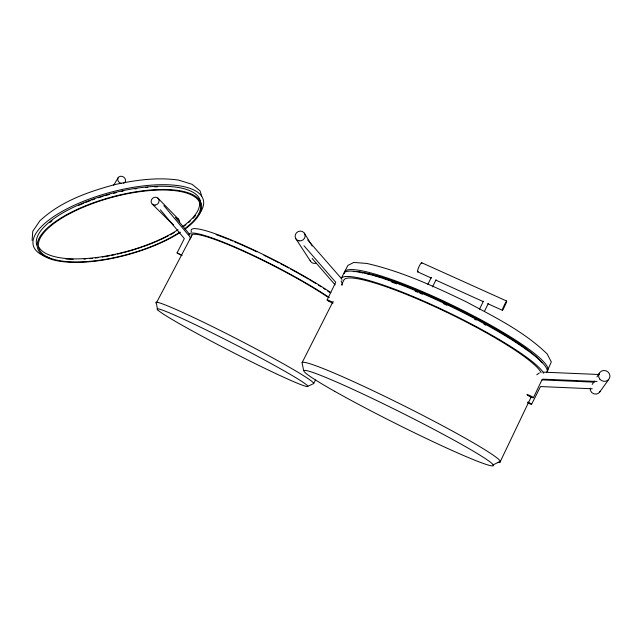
<?xml version="1.0" encoding="UTF-8"?>
<svg xmlns="http://www.w3.org/2000/svg" width="642" height="642" viewBox="0 0 642 642"><rect width="100%" height="100%" fill="white"/><g stroke="black" fill="none" stroke-linecap="round" stroke-linejoin="round"><path stroke-width="0.96" d="M189.767 239.522L189.799 238.944M32.1 240.413L32.774 231.289L39.836 220.848C60.637 201.387 88.267 191.741 115.295 184.479C136 180.001 157.314 177.112 178.452 180.065L192.127 184.326L200.031 190.818L201.724 196.147M342.346 283.997L341.953 285.401M531.391 396.475L500.415 461.349L492.944 464.928M533.43 397.727L541.968 379.847L542.755 379.165L597.124 381.468M546.43 372.625L547.281 370.827A112.96 16.981 25.9 0 0 448.702 305.496A112.96 16.981 25.9 0 0 343.727 273.524L341.127 278.668A113.032 16.411 25.9 0 1 438.992 307.991A113.032 16.411 25.9 0 1 543.742 373.299M548.019 369.286L551.317 361.911L547.144 353.943C524.008 331.408 494.533 317.004 466.365 301.868C434.297 286.46 401.627 271.349 366.767 263.437L353.814 262.442L347.892 265.411L344.473 272.056M527.588 402.807A3.451 0.409 25.5 0 0 531.608 404.275L540.516 386.548L592.269 388.795M479.486 309.187L483.418 301.154M484.453 311.354L488.353 303.361M427.869 284.358L431.336 277.368M432.523 286.878L436.022 279.816M307.799 386.315A84.704 4.029 27.2 0 0 196.813 325.414A84.704 4.029 27.2 0 0 192.736 331.16A84.704 4.029 27.2 0 0 307.799 386.315L313.673 383.563L315.463 380M327.123 299.934L335.734 282.271L303.971 245.725M303.626 370.53L302.085 362.706L333.102 301.387M341.648 284.502L343.895 280.064A109.838 15.946 25.9 0 1 440.669 309.388A109.838 15.946 25.9 0 1 541.158 372.801M156.672 302.342L192.407 234.458M177.064 252.924L181.895 255.396L177.064 252.924L184.326 238.591L160.396 209.798M113.69 185.185L118.216 177.601M592.221 384.422L594.332 381.075M596.972 376.886L599.074 373.54M599.451 392.431L608.672 379.478M536.784 374.784L539.328 372.93M543.196 372.151L599.387 374.511M541.92 379.887L594.476 382.167M421.658 262.706L506.65 301.026M417.581 271.831L431.263 278.034M435.822 280.105L483.233 301.612M487.792 303.682L502.381 310.295M152.347 204.212L173.276 224.893A3.868 3.595 -43.5 0 1 172.265 223.328M157.852 198.089L178.444 219.139M307.687 239.947L340.725 277.745M312.156 258.461L335.156 284.904M175.443 217.381L189.855 234.659M163.862 205.584L188.443 235.068M295.906 238.856L310.672 261.454M304.356 233.158L312.205 245.95M341.841 279.519L342.106 280.201M157.595 309.877L156.447 303.586A88.676 4.622 27.2 0 1 231.513 336.159A88.676 4.622 27.2 0 1 313.673 383.563M316.008 263.116A4.711 4.51 -32.6 0 1 310.15 260.395M600.158 391.339A5.248 4.984 21.3 0 1 590.255 388.177M527.78 402.028A3.451 0.409 25.5 0 1 531.608 404.275M526.897 394.645A3.611 0.441 25.4 0 1 531.375 396.299A3.611 0.441 25.4 0 1 532.603 397.655A3.611 0.441 25.4 0 1 527.283 395.071M302.085 362.706A110.922 7.03 26.6 0 1 413.424 410.567A110.922 7.03 26.6 0 1 498.112 462.28M342.082 283.01A113.032 16.411 25.9 0 1 341.143 281.019M391.724 282.135A109.774 16.499 25.9 0 1 396.515 283.86M415.141 291.147A109.774 16.499 25.9 0 1 417.862 292.279M419.691 293.049A109.774 16.499 25.9 0 1 422.444 294.221M443.269 303.562A109.774 16.499 25.9 0 1 446.848 305.255M474.494 319.106A109.774 16.499 25.9 0 1 476.252 320.045M484.028 324.258A109.774 16.499 25.9 0 1 485.705 325.181M176.743 218.344A3.868 3.595 -43.5 0 1 179.495 222.63M216.129 234.659A87.938 10.882 27.3 0 1 228.279 239.233M230.117 239.98A87.938 10.882 27.3 0 1 232.669 241.031M234.41 241.753A87.938 10.882 27.3 0 1 256.912 251.873M263.958 255.267A87.938 10.882 27.3 0 1 270.146 258.333M271.02 258.774A87.938 10.882 27.3 0 1 278.981 262.851M280.755 263.774A87.938 10.882 27.3 0 1 288.651 267.971M290.369 268.902A87.938 10.882 27.3 0 1 308.296 279.021M309.909 279.976A87.938 10.882 27.3 0 1 312.277 281.381M313.047 281.846A87.938 10.882 27.3 0 1 315.792 283.507M318.464 285.16A87.938 10.882 27.3 0 1 321.072 286.789M323.584 288.394A87.938 10.882 27.3 0 1 325.205 289.438M327.548 290.978A87.938 10.882 27.3 0 1 329.763 292.471M191.46 237.067A87.986 10.521 27.2 0 1 238.182 248.863A87.986 10.521 27.2 0 1 327.508 296.917M191.42 231.794A90.482 11.203 27.3 0 1 239.129 243.326A90.482 11.203 27.3 0 1 330.839 292.608M190.505 237.917A90.53 10.826 27.2 0 1 233.223 246.279A90.53 10.826 27.2 0 1 329.29 297.543M121.675 183.476A4.109 3.435 31.4 0 1 117.919 178.139A4.109 3.435 31.4 0 1 124.139 177.481A4.109 3.435 31.4 0 1 123.641 183.259M195.585 215.463A84.736 30.158 -15.1 0 1 193.154 218.264M190.289 221.073A84.736 30.158 -15.1 0 1 188.708 222.469M185.939 224.732A84.736 30.158 -15.1 0 1 183.676 226.433M174.504 232.396A84.736 30.158 -15.1 0 1 170.274 234.787M168.509 235.726A84.736 30.158 -15.1 0 1 160.179 239.803M159.32 240.188A84.736 30.158 -15.1 0 1 142.805 246.777M141.858 247.106A84.736 30.158 -15.1 0 1 123.112 252.731M122.173 252.972A84.736 30.158 -15.1 0 1 117.422 254.112M115.512 254.545A84.736 30.158 -15.1 0 1 111.676 255.355M109.758 255.733A84.736 30.158 -15.1 0 1 102.198 257.065M98.29 257.643A84.736 30.158 -15.1 0 1 95.361 258.028M92.448 258.365A84.736 30.158 -15.1 0 1 89.575 258.654M85.803 258.959A84.736 30.158 -15.1 0 1 83.966 259.079M73.18 259.328A84.736 30.158 -15.1 0 1 65.853 258.983M36.746 245.092A84.736 30.158 -15.1 0 1 115.921 192.287A84.736 30.158 -15.1 0 1 200.593 204.782M179.752 232.163A83.677 29.548 -15.2 0 1 43.094 254.264A83.677 29.548 -15.2 0 1 131.281 193.041A83.677 29.548 -15.2 0 1 184.543 228.841M180.498 232.219A84.808 29.941 -15.2 0 1 42.019 254.585A84.808 29.941 -15.2 0 1 131.45 192.544A84.808 29.941 -15.2 0 1 185.353 228.857M198.988 200.208A83.612 29.757 -15.1 0 1 182.874 226.409M178.011 229.732A83.612 29.757 -15.1 0 1 95.056 257.683A83.612 29.757 -15.1 0 1 38.472 246.456M49.755 222.67A83.612 29.757 -15.1 0 1 52.082 220.792M78.452 205.528A83.612 29.757 -15.1 0 1 83.733 203.249M85.546 202.511A83.612 29.757 -15.1 0 1 90.145 200.721M92.007 200.031A83.612 29.757 -15.1 0 1 94.815 199.028M98.451 197.792A83.612 29.757 -15.1 0 1 103.089 196.308M104.975 195.738A83.612 29.757 -15.1 0 1 109.702 194.382M113.49 193.37A83.612 29.757 -15.1 0 1 116.322 192.664M121.194 191.525A83.612 29.757 -15.1 0 1 123.168 191.099M134.948 188.925A83.612 29.757 -15.1 0 1 136.874 188.636M145.846 187.528A83.612 29.757 -15.1 0 1 147.869 187.344M154.754 186.886A83.612 29.757 -15.1 0 1 157.595 186.782M49.169 257.739A88.01 31.33 -15.1 0 1 106.893 193.298A88.01 31.33 -15.1 0 1 198.394 215.118M418.295 271.213A5.008 0.794 -65.3 0 1 417.637 270.21A5.008 0.794 -65.3 0 1 420.261 264.335A5.008 0.794 -65.3 0 1 421.818 263.324M353.277 271.63A108.715 16.491 25.9 0 1 452.128 305.969A108.715 16.491 25.9 0 1 541.952 362.81M360.555 272.585A107.27 16.275 25.9 0 1 362.706 272.89M366.229 273.524A107.27 16.275 25.9 0 1 371.245 274.648M373.066 275.105A107.27 16.275 25.9 0 1 380.979 277.336M384.991 278.588A107.27 16.275 25.9 0 1 407.229 286.557M408.087 286.894A107.27 16.275 25.9 0 1 452.522 306.451M454.311 307.317A107.27 16.275 25.9 0 1 461.413 310.832M462.32 311.29A107.27 16.275 25.9 0 1 487.045 324.395M487.872 324.86A107.27 16.275 25.9 0 1 510.767 338.519M512.581 339.69A107.27 16.275 25.9 0 1 521.834 345.942M524.097 347.563A107.27 16.275 25.9 0 1 527.563 350.147M344.264 273.588A112.944 17.141 25.9 0 1 450.572 304.364A112.944 17.141 25.9 0 1 547.441 371.044M299.076 240.862A5.096 4.839 -33.1 0 0 304.918 234.29A5.096 4.839 -33.1 0 0 296.411 232.885A5.096 4.839 -33.1 0 0 299.076 240.862M328.335 300.962A3.354 0.417 26.8 0 0 333.086 302.992A3.354 0.417 26.8 0 0 328.889 300.44A3.354 0.417 26.8 0 0 328.335 300.962M599.676 378.973A5.706 5.409 19.6 0 0 609.443 378.29A5.706 5.409 19.6 0 0 603.657 370.49A5.706 5.409 19.6 0 0 599.676 378.973M334.683 391.307A105.946 6.131 26.6 0 0 490.929 465.731A105.946 6.131 26.6 0 0 369.383 397.037A105.946 6.131 26.6 0 0 334.683 391.307M155.179 205.087A4.125 3.796 -43.4 0 0 158.502 198.835A4.125 3.796 -43.4 0 0 151.624 199.534A4.125 3.796 -43.4 0 0 155.179 205.087M503.368 308.834A5.12 0.401 -65 0 0 506.715 301.146A5.12 0.401 -65 0 0 503.464 307.004A5.12 0.401 -65 0 0 503.368 308.834"/></g></svg>
